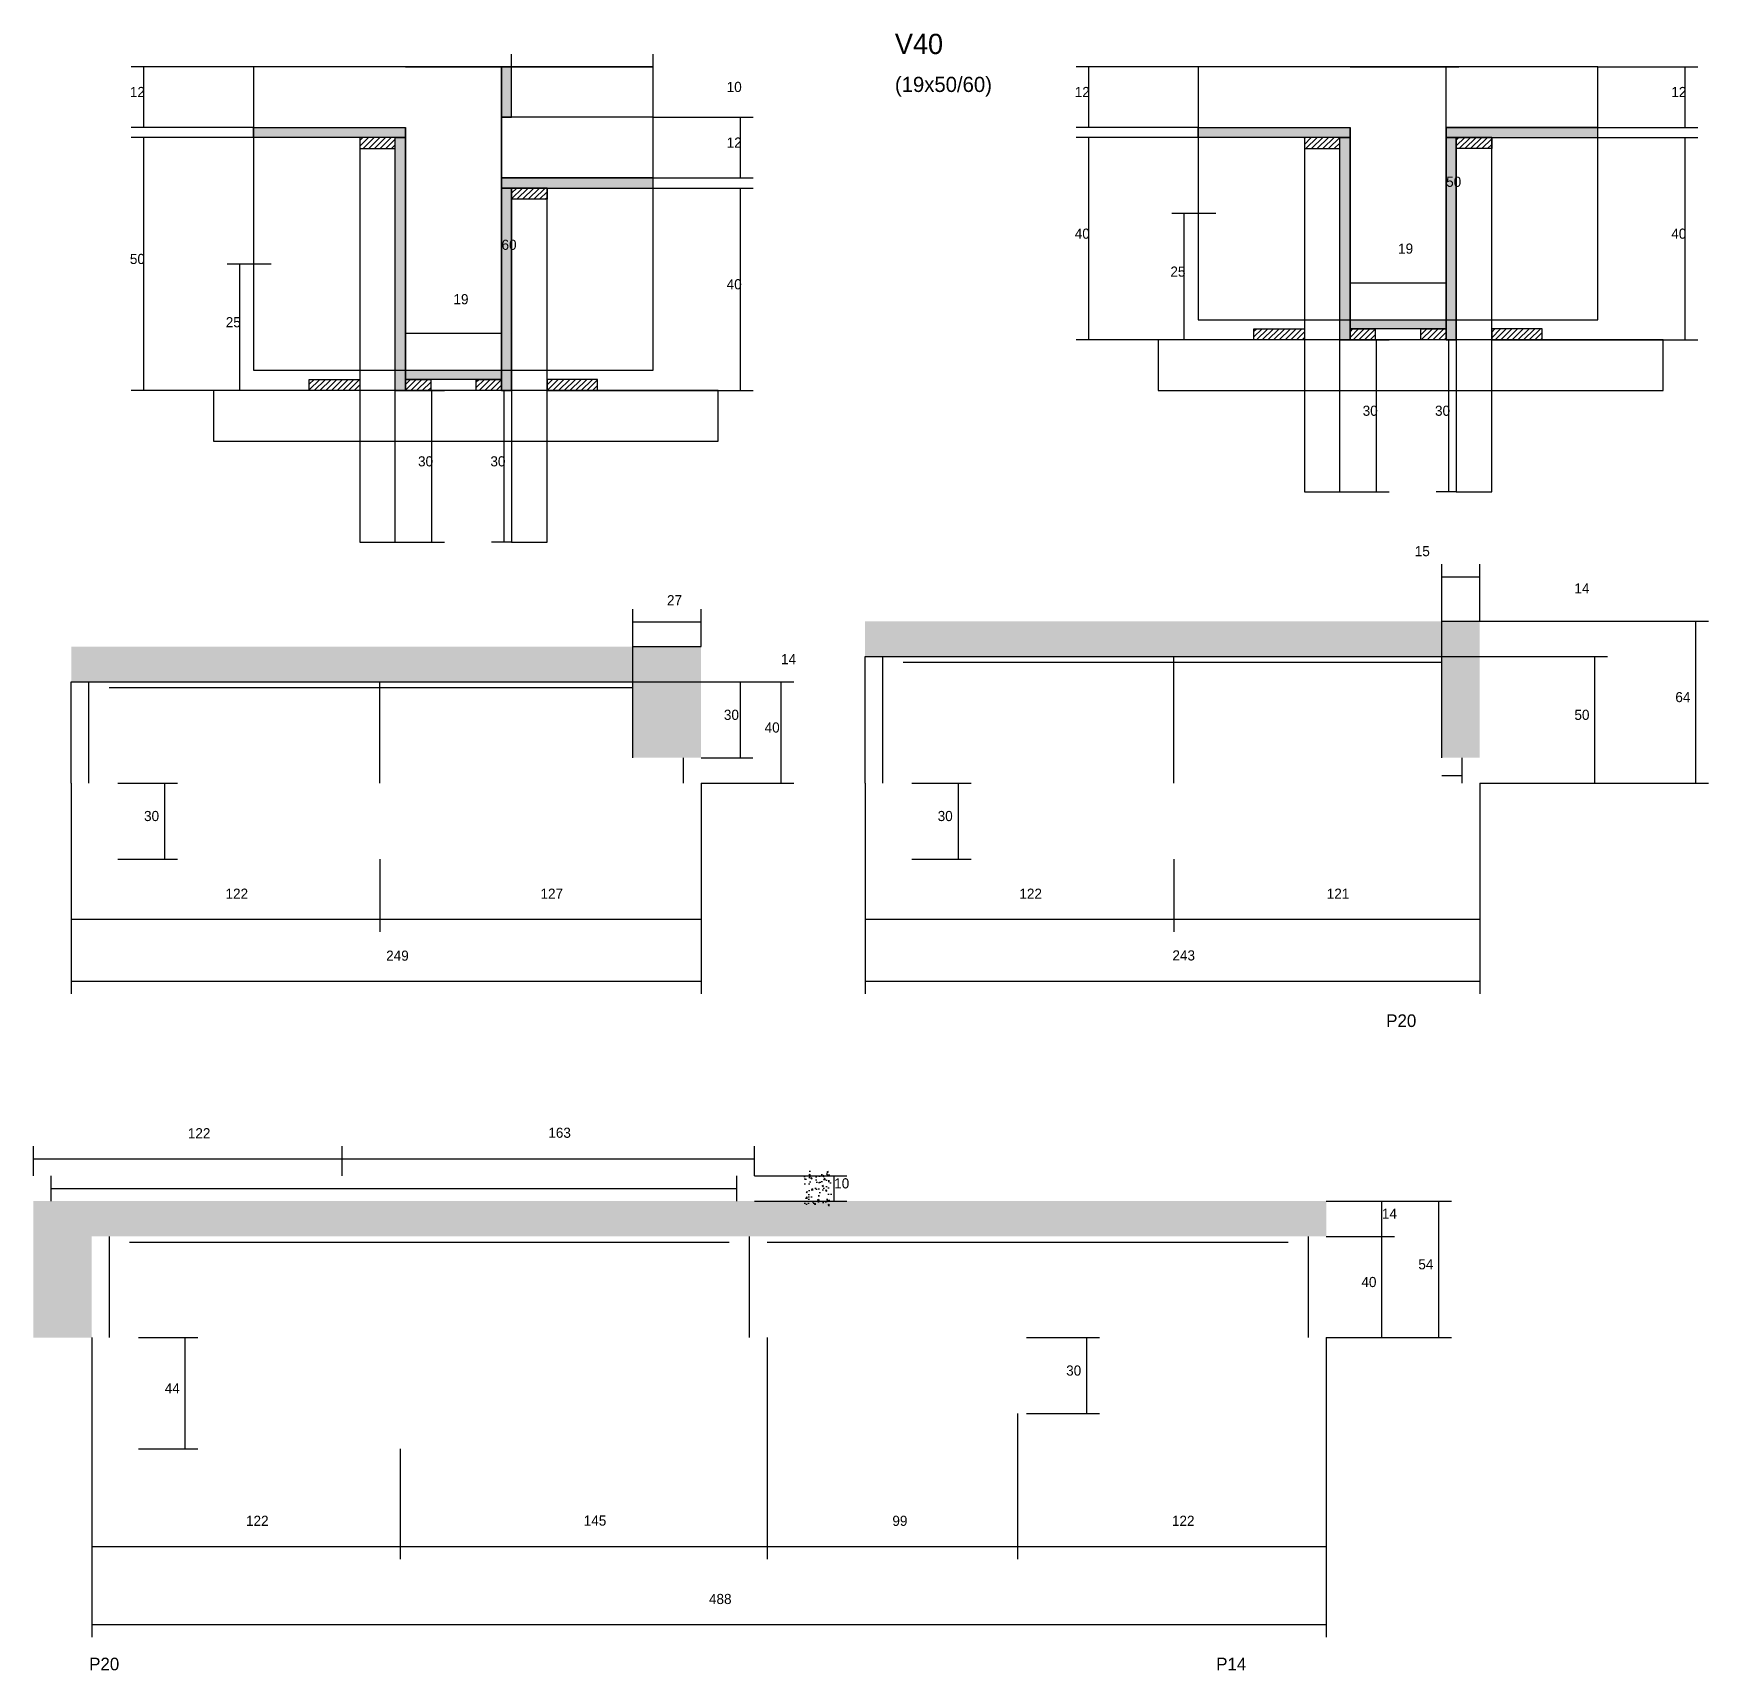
# Model space of a CAD drawing. Header units: metres. Extents: x 130956 to 131618, y 24107 to 24754.
import ezdxf

# ---------------------------------------------------------------- set-up
doc = ezdxf.new("R2010")
doc.units = ezdxf.units.M
for name, color, linetype in [('CONCRETO', 251, 'Continuous'), ('COTA', 241, 'Continuous'), ('Cota Seção (2x)', 4, 'Continuous'), ('Hachura', 253, 'Continuous'), ('Madeira', 126, 'Continuous'), ('NOMENCLATURA', 7, 'Continuous'), ('Painéis', 200, 'Continuous'), ('SARR_2.2x7', 40, 'Continuous'), ('SARR_EDITAR', 141, 'Continuous'), ('Texto Seção', 7, 'Continuous')]:
    doc.layers.add(name, color=color, linetype=linetype)

msp = doc.modelspace()

# ---------------------------------------------------------------- hatches: boundary and pattern name
at = {"layer": 'COTA'}
h = msp.add_hatch(dxfattribs=at)
h.set_pattern_fill('AR-CONC', scale=0.03)
h.paths.add_polyline_path([(131527.5, 24521.4), (131284.5, 24521.4), (131284.5, 24507.4), (131512.5, 24507.4), (131512.5, 24467.4), (131527.5, 24467.4)])
h = msp.add_hatch(dxfattribs=at)
h.set_pattern_fill('AR-CONC', scale=0.03)
h.paths.add_polyline_path([(131192.7, 24497.4), (131192.7, 24467.4), (131219.7, 24467.4), (131219.7, 24511.4), (130970.7, 24511.4), (130970.7, 24497.4)])
h = msp.add_hatch(dxfattribs=at)
h.set_pattern_fill('AR-CONC', scale=0.03)
h.paths.add_polyline_path([(131271.1, 24290.3), (131271.1, 24304.2), (131271.1, 24304.2), (131260.6, 24304.2), (131260.6, 24304.2), (131260.6, 24290.3), (131260.6, 24290.3), (131271.1, 24290.3)])
h = msp.add_hatch(dxfattribs=at)
h.set_pattern_fill('AR-CONC', scale=0.03)
h.paths.add_polyline_path([(130978.8, 24278.2), (131466.8, 24278.2), (131466.8, 24292.2), (130955.8, 24292.2), (130955.8, 24238.2), (130978.8, 24238.2)])
at = {"layer": 'Hachura'}
h = msp.add_hatch(color=8, dxfattribs=at)
h.dxf.hatch_style = 1
h.paths.add_polyline_path([(131144.8, 24740.6), (131140.8, 24740.6), (131140.8, 24740.6), (131140.8, 24720.6), (131140.8, 24720.6), (131144.8, 24720.6), (131144.8, 24720.6), (131144.8, 24740.6)])
h = msp.add_hatch(color=8, dxfattribs=at)
h.dxf.hatch_style = 1
h.paths.add_polyline_path([(131042.8, 24712.6), (131042.8, 24716.6), (131042.8, 24716.6), (131102.8, 24716.6), (131102.8, 24716.6), (131102.8, 24712.6), (131102.8, 24712.6), (131042.8, 24712.6)])
h = msp.add_hatch(color=8, dxfattribs=at)
h.dxf.hatch_style = 1
h.paths.add_polyline_path([(131416.2, 24712.6), (131416.2, 24716.6), (131416.2, 24716.6), (131476.2, 24716.6), (131476.2, 24716.6), (131476.2, 24712.6), (131476.2, 24712.6), (131416.2, 24712.6)])
h = msp.add_hatch(color=8, dxfattribs=at)
h.dxf.hatch_style = 1
h.paths.add_polyline_path([(131574.2, 24712.6), (131574.2, 24716.6), (131574.2, 24716.6), (131514.2, 24716.6), (131514.2, 24716.6), (131514.2, 24712.6), (131514.2, 24712.6), (131574.2, 24712.6)])
h = msp.add_hatch(dxfattribs=at)
h.set_pattern_fill('ANSI31', scale=0.5)
h.paths.add_polyline_path([(131084.8, 24712.6), (131084.8, 24708.2), (131084.8, 24708.2), (131098.8, 24708.2), (131098.8, 24708.2), (131098.8, 24712.6), (131098.8, 24712.6), (131084.8, 24712.6)])
h = msp.add_hatch(color=8, dxfattribs=at)
h.dxf.hatch_style = 1
h.paths.add_polyline_path([(131098.8, 24712.6), (131102.8, 24712.6), (131102.8, 24712.6), (131102.8, 24612.6), (131102.8, 24612.6), (131098.8, 24612.6), (131098.8, 24612.6), (131098.8, 24712.6)])
h = msp.add_hatch(dxfattribs=at)
h.set_pattern_fill('ANSI31', scale=0.5)
h.paths.add_polyline_path([(131458.2, 24712.6), (131458.2, 24708.2), (131458.2, 24708.2), (131472.2, 24708.2), (131472.2, 24708.2), (131472.2, 24712.6), (131472.2, 24712.6), (131458.2, 24712.6)])
h = msp.add_hatch(color=8, dxfattribs=at)
h.dxf.hatch_style = 1
h.paths.add_polyline_path([(131472.2, 24712.6), (131476.2, 24712.6), (131476.2, 24712.6), (131476.2, 24632.6), (131476.2, 24632.6), (131472.2, 24632.6), (131472.2, 24632.6), (131472.2, 24712.6)])
h = msp.add_hatch(color=8, dxfattribs=at)
h.dxf.hatch_style = 1
h.paths.add_polyline_path([(131518.2, 24712.6), (131514.2, 24712.6), (131514.2, 24712.6), (131514.2, 24632.6), (131514.2, 24632.6), (131518.2, 24632.6), (131518.2, 24632.6), (131518.2, 24712.6)])
h = msp.add_hatch(dxfattribs=at)
h.set_pattern_fill('ANSI31', scale=0.5)
h.paths.add_polyline_path([(131532.2, 24712.6), (131532.2, 24708.2), (131532.2, 24708.2), (131518.2, 24708.2), (131518.2, 24708.2), (131518.2, 24712.6), (131518.2, 24712.6), (131532.2, 24712.6)])
h = msp.add_hatch(color=8, dxfattribs=at)
h.dxf.hatch_style = 1
h.paths.add_polyline_path([(131200.8, 24692.6), (131200.8, 24696.6), (131200.8, 24696.6), (131140.8, 24696.6), (131140.8, 24696.6), (131140.8, 24692.6), (131140.8, 24692.6), (131200.8, 24692.6)])
h = msp.add_hatch(color=8, dxfattribs=at)
h.dxf.hatch_style = 1
h.paths.add_polyline_path([(131144.8, 24692.6), (131140.8, 24692.6), (131140.8, 24692.6), (131140.8, 24612.6), (131140.8, 24612.6), (131144.8, 24612.6), (131144.8, 24612.6), (131144.8, 24692.6)])
h = msp.add_hatch(dxfattribs=at)
h.set_pattern_fill('ANSI31', scale=0.5)
h.paths.add_polyline_path([(131158.8, 24692.6), (131158.8, 24688.2), (131158.8, 24688.2), (131144.8, 24688.2), (131144.8, 24688.2), (131144.8, 24692.6), (131144.8, 24692.6), (131158.8, 24692.6)])
h = msp.add_hatch(dxfattribs=at)
h.set_pattern_fill('ANSI31', scale=0.5)
h.paths.add_polyline_path([(131438.2, 24632.6), (131438.2, 24637), (131438.2, 24637), (131458.2, 24637), (131458.2, 24637), (131458.2, 24632.6), (131458.2, 24632.6), (131438.2, 24632.6)])
h = msp.add_hatch(color=8, dxfattribs=at)
h.dxf.hatch_style = 1
h.paths.add_polyline_path([(131476.2, 24637), (131476.2, 24640.6), (131476.2, 24640.6), (131514.2, 24640.6), (131514.2, 24640.6), (131514.2, 24637), (131514.2, 24637), (131476.2, 24637)])
h = msp.add_hatch(dxfattribs=at)
h.set_pattern_fill('ANSI31', scale=0.5)
h.paths.add_polyline_path([(131476.2, 24632.6), (131476.2, 24637), (131476.2, 24637), (131486.2, 24637), (131486.2, 24637), (131486.2, 24632.6), (131486.2, 24632.6), (131476.2, 24632.6)])
h = msp.add_hatch(dxfattribs=at)
h.set_pattern_fill('ANSI31', scale=0.5)
h.paths.add_polyline_path([(131504.2, 24632.6), (131504.2, 24637), (131504.2, 24637), (131514.2, 24637), (131514.2, 24637), (131514.2, 24632.6), (131514.2, 24632.6), (131504.2, 24632.6)])
h = msp.add_hatch(dxfattribs=at)
h.set_pattern_fill('ANSI31', scale=0.5)
h.paths.add_polyline_path([(131552.2, 24632.6), (131552.2, 24637), (131552.2, 24637), (131532.2, 24637), (131532.2, 24637), (131532.2, 24632.6), (131532.2, 24632.6), (131552.2, 24632.6)])
h = msp.add_hatch(dxfattribs=at)
h.set_pattern_fill('ANSI31', scale=0.5)
h.paths.add_polyline_path([(131064.8, 24612.6), (131064.8, 24617), (131064.8, 24617), (131084.8, 24617), (131084.8, 24617), (131084.8, 24612.6), (131084.8, 24612.6), (131064.8, 24612.6)])
h = msp.add_hatch(color=8, dxfattribs=at)
h.dxf.hatch_style = 1
h.paths.add_polyline_path([(131102.8, 24617), (131102.8, 24620.6), (131102.8, 24620.6), (131140.8, 24620.6), (131140.8, 24620.6), (131140.8, 24617), (131140.8, 24617), (131102.8, 24617)])
h = msp.add_hatch(dxfattribs=at)
h.set_pattern_fill('ANSI31', scale=0.5)
h.paths.add_polyline_path([(131102.8, 24612.6), (131102.8, 24617), (131102.8, 24617), (131112.8, 24617), (131112.8, 24617), (131112.8, 24612.6), (131112.8, 24612.6), (131102.8, 24612.6)])
h = msp.add_hatch(dxfattribs=at)
h.set_pattern_fill('ANSI31', scale=0.5)
h.paths.add_polyline_path([(131130.8, 24612.6), (131130.8, 24617), (131130.8, 24617), (131140.8, 24617), (131140.8, 24617), (131140.8, 24612.6), (131140.8, 24612.6), (131130.8, 24612.6)])
h = msp.add_hatch(dxfattribs=at)
h.set_pattern_fill('ANSI31', scale=0.5)
h.paths.add_polyline_path([(131178.8, 24612.6), (131178.8, 24617), (131178.8, 24617), (131158.8, 24617), (131158.8, 24617), (131158.8, 24612.6), (131158.8, 24612.6), (131178.8, 24612.6)])

# ---------------------------------------------------------------- linework, layer by layer
at = {"layer": 'CONCRETO'}
for points in [[(131140.8, 24740.6), (131042.8, 24740.6), (131042.8, 24716.6), (131102.8, 24716.6), (131102.8, 24620.6), (131140.8, 24620.6), (131140.8, 24696.6), (131140.8, 24696.6), (131200.8, 24696.6)], [(131200.8, 24696.6), (131200.8, 24720.6), (131140.8, 24720.6)]]:
    msp.add_lwpolyline(points, dxfattribs=at)
for points in [[(131042.8, 24620.6), (131200.8, 24620.6), (131200.8, 24740.6), (131042.8, 24740.6)], [(131574.2, 24716.6), (131574.2, 24740.6), (131416.2, 24740.6), (131416.2, 24716.6), (131476.2, 24716.6), (131476.2, 24640.6), (131514.2, 24640.6), (131514.2, 24706.6), (131514.2, 24716.6)], [(131416.2, 24640.6), (131574.2, 24640.6), (131574.2, 24740.6), (131416.2, 24740.6)], [(131140.8, 24696.6), (131200.8, 24696.6), (131200.8, 24720.6), (131140.8, 24720.6)]]:
    msp.add_lwpolyline(points, close=True, dxfattribs=at)
at = {"layer": 'COTA'}
for p, q in [((131144.8, 24740.6), (131144.8, 24745.6)), ((131200.8, 24720.6), (131200.8, 24745.6)), ((131042.8, 24740.6), (130994.4, 24740.6)), ((130999.4, 24716.6), (130999.4, 24740.6)), ((131144.8, 24740.6), (131200.8, 24740.6)), ((131416.2, 24740.6), (131367.9, 24740.6)), ((131372.9, 24716.6), (131372.9, 24740.6)), ((131574.2, 24740.6), (131613.7, 24740.6)), ((131608.7, 24716.6), (131608.7, 24740.6)), ((131042.8, 24716.6), (130994.4, 24716.6)), ((131200.8, 24720.6), (131240.3, 24720.6)), ((131235.3, 24696.6), (131235.3, 24720.6)), ((131416.2, 24716.6), (131367.9, 24716.6)), ((131574.2, 24716.6), (131613.7, 24716.6)), ((131042.8, 24712.6), (130994.4, 24712.6)), ((130999.4, 24612.6), (130999.4, 24712.6)), ((131416.2, 24712.6), (131367.9, 24712.6)), ((131372.9, 24632.6), (131372.9, 24712.6)), ((131532.2, 24712.6), (131613.7, 24712.6)), ((131608.7, 24632.6), (131608.7, 24712.6)), ((131200.8, 24696.6), (131240.3, 24696.6)), ((131158.8, 24692.6), (131240.3, 24692.6)), ((131235.3, 24612.6), (131235.3, 24692.6)), ((131423.2, 24682.6), (131405.7, 24682.6)), ((131410.7, 24632.6), (131410.7, 24682.6)), ((131049.8, 24662.6), (131032.3, 24662.6)), ((131037.3, 24612.6), (131037.3, 24662.6)), ((131438.2, 24632.6), (131367.9, 24632.6)), ((131430.1, 24632.6), (131405.7, 24632.6)), ((131472.2, 24632.6), (131491.7, 24632.6)), ((131486.7, 24572.6), (131486.7, 24632.6)), ((131518.2, 24632.6), (131510.3, 24632.6)), ((131515.3, 24572.6), (131515.3, 24632.6)), ((131552.2, 24632.6), (131613.7, 24632.6)), ((131064.8, 24612.6), (130994.4, 24612.6)), ((131056.7, 24612.6), (131032.3, 24612.6)), ((131098.8, 24612.6), (131118.3, 24612.6)), ((131113.3, 24552.6), (131113.3, 24612.6)), ((131144.8, 24612.6), (131136.9, 24612.6)), ((131141.9, 24552.6), (131141.9, 24612.6)), ((131178.8, 24612.6), (131240.3, 24612.6)), ((131472.2, 24572.6), (131491.7, 24572.6)), ((131518.2, 24572.6), (131510.3, 24572.6)), ((131098.8, 24552.6), (131118.3, 24552.6)), ((131144.8, 24552.6), (131136.9, 24552.6)), ((131512.5, 24507.4), (131512.5, 24544)), ((131512.5, 24539), (131527.5, 24539)), ((131527.5, 24521.4), (131527.5, 24544)), ((131192.7, 24497.4), (131192.7, 24526.2)), ((131219.7, 24511.4), (131219.7, 24526.2)), ((131512.5, 24507.4), (131512.5, 24526.4)), ((131527.5, 24521.4), (131527.5, 24526.4)), ((131192.7, 24521.2), (131219.7, 24521.2)), ((131512.5, 24521.4), (131527.5, 24521.4)), ((131527.5, 24521.4), (131617.9, 24521.4)), ((131612.9, 24457.4), (131612.9, 24521.4)), ((131192.7, 24497.4), (131192.7, 24516.4)), ((131192.7, 24511.4), (131219.7, 24511.4)), ((131219.7, 24511.4), (131219.7, 24516.4)), ((131512.5, 24507.4), (131578, 24507.4)), ((131573, 24457.4), (131573, 24507.4)), ((131192.7, 24497.4), (131256.3, 24497.4)), ((131192.7, 24497.4), (131240.2, 24497.4)), ((131235.2, 24467.4), (131235.2, 24497.4)), ((131251.3, 24457.4), (131251.3, 24497.4)), ((131219.7, 24467.4), (131240.2, 24467.4)), ((130970.7, 24457.4), (130970.7, 24398.6)), ((130970.7, 24457.4), (130970.7, 24374.1)), ((130989.2, 24457.4), (131012.7, 24457.4)), ((131007.7, 24427.4), (131007.7, 24457.4)), ((131219.7, 24457.4), (131219.7, 24398.6)), ((131219.7, 24457.4), (131219.7, 24374.1)), ((131219.7, 24457.4), (131256.3, 24457.4)), ((131284.5, 24457.4), (131284.5, 24398.6)), ((131284.5, 24457.4), (131284.5, 24374.1)), ((131303, 24457.4), (131326.5, 24457.4)), ((131321.5, 24427.4), (131321.5, 24457.4)), ((131527.5, 24457.4), (131527.5, 24398.6)), ((131527.5, 24457.4), (131527.5, 24374.1)), ((131527.5, 24457.4), (131578, 24457.4)), ((131527.5, 24457.4), (131617.9, 24457.4)), ((130989.2, 24427.4), (131012.7, 24427.4)), ((131092.7, 24427.4), (131092.7, 24398.6)), ((131092.7, 24427.4), (131092.7, 24398.6)), ((131303, 24427.4), (131326.5, 24427.4)), ((131406.5, 24427.4), (131406.5, 24398.6)), ((131406.5, 24427.4), (131406.5, 24398.6)), ((130970.7, 24403.6), (131092.7, 24403.6)), ((131092.7, 24403.6), (131219.7, 24403.6)), ((131284.5, 24403.6), (131406.5, 24403.6)), ((131406.5, 24403.6), (131527.5, 24403.6)), ((130970.7, 24379.1), (131219.7, 24379.1)), ((131284.5, 24379.1), (131527.5, 24379.1)), ((130955.8, 24302.2), (130955.8, 24313.9)), ((131077.8, 24302.2), (131077.8, 24313.9)), ((131077.8, 24302.2), (131077.8, 24313.9)), ((131240.8, 24302.2), (131240.8, 24313.9)), ((130955.8, 24308.9), (131077.8, 24308.9)), ((131077.8, 24308.9), (131240.8, 24308.9)), ((131240.8, 24302.2), (131277.3, 24302.2)), ((131272.3, 24292.2), (131272.3, 24302.2)), ((131240.8, 24292.2), (131277.3, 24292.2)), ((131466.8, 24292.2), (131493.8, 24292.2)), ((131466.8, 24292.2), (131516.3, 24292.2)), ((131488.8, 24278.2), (131488.8, 24292.2)), ((131511.3, 24238.2), (131511.3, 24292.2)), ((131466.8, 24278.2), (131493.8, 24278.2)), ((131466.8, 24278.2), (131493.8, 24278.2)), ((131488.8, 24238.2), (131488.8, 24278.2)), ((130978.8, 24238.2), (130978.8, 24150.7)), ((130978.8, 24238.2), (130978.8, 24119.8)), ((130997.3, 24238.2), (131020.8, 24238.2)), ((131015.8, 24194.2), (131015.8, 24238.2)), ((131245.8, 24238.2), (131245.8, 24150.7)), ((131245.8, 24238.2), (131245.8, 24150.7)), ((131348.3, 24238.2), (131377.2, 24238.2)), ((131372.2, 24208.2), (131372.2, 24238.2)), ((131466.8, 24238.2), (131493.8, 24238.2)), ((131466.8, 24238.2), (131516.3, 24238.2)), ((131466.8, 24238.2), (131466.8, 24119.8)), ((131344.8, 24208.2), (131344.8, 24150.7)), ((131344.8, 24208.2), (131344.8, 24150.7)), ((131348.3, 24208.2), (131377.2, 24208.2)), ((130997.3, 24194.2), (131020.8, 24194.2)), ((131100.8, 24194.2), (131100.8, 24150.7)), ((131100.8, 24194.2), (131100.8, 24150.7)), ((131466.8, 24194), (131466.8, 24150.7)), ((130978.8, 24155.7), (131100.8, 24155.7)), ((131100.8, 24155.7), (131245.8, 24155.7)), ((131245.8, 24155.7), (131344.8, 24155.7)), ((131344.8, 24155.7), (131466.8, 24155.7)), ((130978.8, 24124.8), (131466.8, 24124.8))]:
    msp.add_line(p, q, dxfattribs=at)
at = {"layer": 'Cota Seção (2x)'}
for p, q in [((131102.8, 24740.6), (131145.8, 24740.6)), ((131140.8, 24620.6), (131140.8, 24740.6)), ((131476.2, 24740.6), (131519.2, 24740.6)), ((131514.2, 24640.6), (131514.2, 24740.6)), ((131476.2, 24640.6), (131476.2, 24660.2)), ((131514.2, 24640.6), (131514.2, 24660.2)), ((131476.2, 24655.2), (131514.2, 24655.2)), ((131102.8, 24620.6), (131102.8, 24640.2)), ((131140.8, 24620.6), (131140.8, 24640.2)), ((131476.2, 24640.6), (131519.2, 24640.6)), ((131102.8, 24635.2), (131140.8, 24635.2)), ((131102.8, 24620.6), (131145.8, 24620.6))]:
    msp.add_line(p, q, dxfattribs=at)
at = {"layer": 'Madeira'}
for points in [[(131084.8, 24712.6), (131084.8, 24708.2), (131098.8, 24708.2), (131098.8, 24712.6)], [(131084.8, 24552.6), (131098.8, 24552.6), (131098.8, 24712.6), (131084.8, 24712.6)], [(131458.2, 24712.6), (131458.2, 24708.2), (131472.2, 24708.2), (131472.2, 24712.6)], [(131458.2, 24572.6), (131472.2, 24572.6), (131472.2, 24712.6), (131458.2, 24712.6)], [(131532.2, 24712.6), (131532.2, 24708.2), (131518.2, 24708.2), (131518.2, 24712.6)], [(131532.2, 24712.6), (131518.2, 24712.6), (131518.2, 24572.6), (131532.2, 24572.6)], [(131158.8, 24692.6), (131158.8, 24688.2), (131144.8, 24688.2), (131144.8, 24692.6)], [(131158.8, 24692.6), (131144.8, 24692.6), (131144.8, 24552.6), (131158.8, 24552.6)], [(131438.2, 24632.6), (131438.2, 24637), (131458.2, 24637), (131458.2, 24632.6)], [(131476.2, 24632.6), (131476.2, 24637), (131486.2, 24637), (131486.2, 24632.6)], [(131504.2, 24632.6), (131504.2, 24637), (131514.2, 24637), (131514.2, 24632.6)], [(131552.2, 24632.6), (131552.2, 24637), (131532.2, 24637), (131532.2, 24632.6)], [(131400.4, 24612.6), (131600, 24612.6), (131600, 24632.6), (131400.4, 24632.6)], [(131064.8, 24612.6), (131064.8, 24617), (131084.8, 24617), (131084.8, 24612.6)], [(131102.8, 24612.6), (131102.8, 24617), (131112.8, 24617), (131112.8, 24612.6)], [(131130.8, 24612.6), (131130.8, 24617), (131140.8, 24617), (131140.8, 24612.6)], [(131178.8, 24612.6), (131178.8, 24617), (131158.8, 24617), (131158.8, 24612.6)], [(131026.9, 24592.6), (131226.5, 24592.6), (131226.5, 24612.6), (131026.9, 24612.6)]]:
    msp.add_lwpolyline(points, close=True, dxfattribs=at)
at = {"layer": 'Painéis'}
for p, q in [((131140.8, 24720.6), (131140.8, 24740.6)), ((131042.8, 24716.6), (131102.8, 24716.6)), ((131042.8, 24712.6), (131042.8, 24716.6)), ((131102.8, 24712.6), (131102.8, 24716.6)), ((131416.2, 24716.6), (131476.2, 24716.6)), ((131416.2, 24712.6), (131416.2, 24716.6)), ((131476.2, 24712.6), (131476.2, 24716.6)), ((131514.2, 24716.6), (131574.2, 24716.6)), ((131514.2, 24712.6), (131514.2, 24716.6)), ((131102.8, 24612.6), (131102.8, 24712.6)), ((131476.2, 24632.6), (131476.2, 24712.6)), ((131514.2, 24632.6), (131514.2, 24712.6)), ((131140.8, 24696.6), (131200.8, 24696.6)), ((131140.8, 24692.6), (131140.8, 24696.6)), ((131200.8, 24692.6), (131200.8, 24696.6)), ((131140.8, 24612.6), (131140.8, 24692.6)), ((131476.2, 24640.6), (131514.2, 24640.6)), ((131476.2, 24637), (131476.2, 24640.6)), ((131514.2, 24637), (131514.2, 24640.6)), ((131102.8, 24620.6), (131140.8, 24620.6)), ((131102.8, 24617), (131102.8, 24620.6)), ((131140.8, 24617), (131140.8, 24620.6)), ((131284.5, 24507.4), (131512.5, 24507.4)), ((131284.5, 24457.4), (131284.5, 24507.4)), ((131406.5, 24457.4), (131406.5, 24507.4)), ((131512.5, 24467.4), (131512.5, 24507.4)), ((130970.7, 24497.4), (131192.7, 24497.4)), ((130970.7, 24457.4), (130970.7, 24497.4)), ((131092.7, 24457.4), (131092.7, 24497.4)), ((131192.7, 24467.4), (131192.7, 24497.4))]:
    msp.add_line(p, q, dxfattribs=at)
for points in [[(131144.8, 24740.6), (131140.8, 24740.6), (131140.8, 24720.6), (131144.8, 24720.6)], [(131042.8, 24712.6), (131042.8, 24716.6), (131102.8, 24716.6), (131102.8, 24712.6)], [(131416.2, 24712.6), (131416.2, 24716.6), (131476.2, 24716.6), (131476.2, 24712.6)], [(131574.2, 24712.6), (131574.2, 24716.6), (131514.2, 24716.6), (131514.2, 24712.6)], [(131098.8, 24712.6), (131102.8, 24712.6), (131102.8, 24612.6), (131098.8, 24612.6)], [(131472.2, 24712.6), (131476.2, 24712.6), (131476.2, 24632.6), (131472.2, 24632.6)], [(131518.2, 24712.6), (131514.2, 24712.6), (131514.2, 24632.6), (131518.2, 24632.6)], [(131200.8, 24692.6), (131200.8, 24696.6), (131140.8, 24696.6), (131140.8, 24692.6)], [(131144.8, 24692.6), (131140.8, 24692.6), (131140.8, 24612.6), (131144.8, 24612.6)], [(131476.2, 24637), (131476.2, 24640.6), (131514.2, 24640.6), (131514.2, 24637)], [(131102.8, 24617), (131102.8, 24620.6), (131140.8, 24620.6), (131140.8, 24617)]]:
    msp.add_lwpolyline(points, close=True, dxfattribs=at)
at = {"layer": 'SARR_2.2x7'}
for p, q in [((131291.5, 24457.4), (131291.5, 24507.4)), ((131299.5, 24505.2), (131406.5, 24505.2)), ((131406.5, 24505.2), (131512.5, 24505.2)), ((130977.7, 24457.4), (130977.7, 24497.4)), ((130985.7, 24495.2), (131092.7, 24495.2)), ((131092.7, 24495.2), (131192.7, 24495.2)), ((131212.7, 24457.4), (131212.7, 24467.4)), ((131520.5, 24457.4), (131520.5, 24467.4)), ((131512.5, 24460.4), (131520.5, 24460.4)), ((130962.8, 24292.2), (130962.8, 24302.2)), ((131233.8, 24292.2), (131233.8, 24302.2)), ((130985.8, 24238.2), (130985.8, 24278.2)), ((130993.8, 24276), (131100.8, 24276)), ((131100.8, 24276), (131230.8, 24276)), ((131238.8, 24238.2), (131238.8, 24278.2)), ((131245.8, 24276), (131344.8, 24276)), ((131344.8, 24276), (131451.8, 24276)), ((131459.8, 24238.2), (131459.8, 24278.2))]:
    msp.add_line(p, q, dxfattribs=at)
at = {"layer": 'SARR_EDITAR'}
for p, q in [((130962.8, 24297.2), (131077.8, 24297.2)), ((131077.8, 24297.2), (131233.8, 24297.2))]:
    msp.add_line(p, q, dxfattribs=at)

# ---------------------------------------------------------------- texts
at = {"layer": 'COTA'}
for s, p in [('12', (130993.9, 24728.6)), ('10', (131229.8, 24730.6)), ('12', (131367.4, 24728.6)), ('12', (131603.2, 24728.6)), ('12', (131229.8, 24708.6)), ('40', (131367.4, 24672.6)), ('40', (131603.2, 24672.6)), ('50', (130993.9, 24662.6)), ('40', (131229.8, 24652.6)), ('25', (131405.2, 24657.6)), ('25', (131031.8, 24637.6)), ('30', (131481.2, 24602.6)), ('30', (131509.8, 24602.6)), ('30', (131107.8, 24582.6)), ('30', (131136.4, 24582.6)), ('15', (131501.8, 24547.1)), ('27', (131206.2, 24527.7)), ('14', (131564.9, 24532.4)), ('14', (131251.3, 24504.4)), ('64', (131604.8, 24489.4)), ('30', (131228.7, 24482.4)), ('50', (131564.9, 24482.4)), ('40', (131244.8, 24477.4)), ('30', (130999.5, 24442.4)), ('30', (131313.2, 24442.4)), ('122', (131031.7, 24411.7)), ('127', (131156.2, 24411.7)), ('122', (131345.5, 24411.7)), ('121', (131467, 24411.7)), ('249', (131095.2, 24387.2)), ('243', (131406, 24387.3)), ('122', (131016.8, 24317)), ('163', (131159.3, 24317.2)), ('10', (131272.3, 24297.2)), ('14', (131488.8, 24285.2)), ('54', (131503.2, 24265.2)), ('40', (131480.7, 24258.2)), ('30', (131364, 24223.2)), ('44', (131007.7, 24216.2)), ('122', (131039.8, 24163.8)), ('145', (131173.3, 24163.9)), ('99', (131295.3, 24163.8)), ('122', (131405.8, 24163.8)), ('488', (131222.8, 24132.9))]:
    msp.add_text(s, height=4, dxfattribs=at).set_placement(p)
at = {"layer": 'Cota Seção (2x)'}
for s, p in [('50', (131514.2, 24693.1)), ('60', (131140.8, 24668.2)), ('19', (131495.2, 24666.7)), ('19', (131121.8, 24646.7))]:
    msp.add_text(s, height=4, dxfattribs=at).set_placement(p)
at = {"layer": 'NOMENCLATURA'}
for s, p in [('P20', (131490.5, 24361)), ('P20', (130977.8, 24106.7)), ('P14', (131423.3, 24106.7))]:
    msp.add_text(s, height=5, dxfattribs=at).set_placement(p)
at = {"layer": 'Texto Seção'}
for s, height, p in [('V40', 8, (131296.3, 24745.6)), ('(19x50/60)', 6, (131296.3, 24730.6))]:
    msp.add_text(s, height=height, dxfattribs=at).set_placement(p)

doc.saveas('drawing.dxf')
